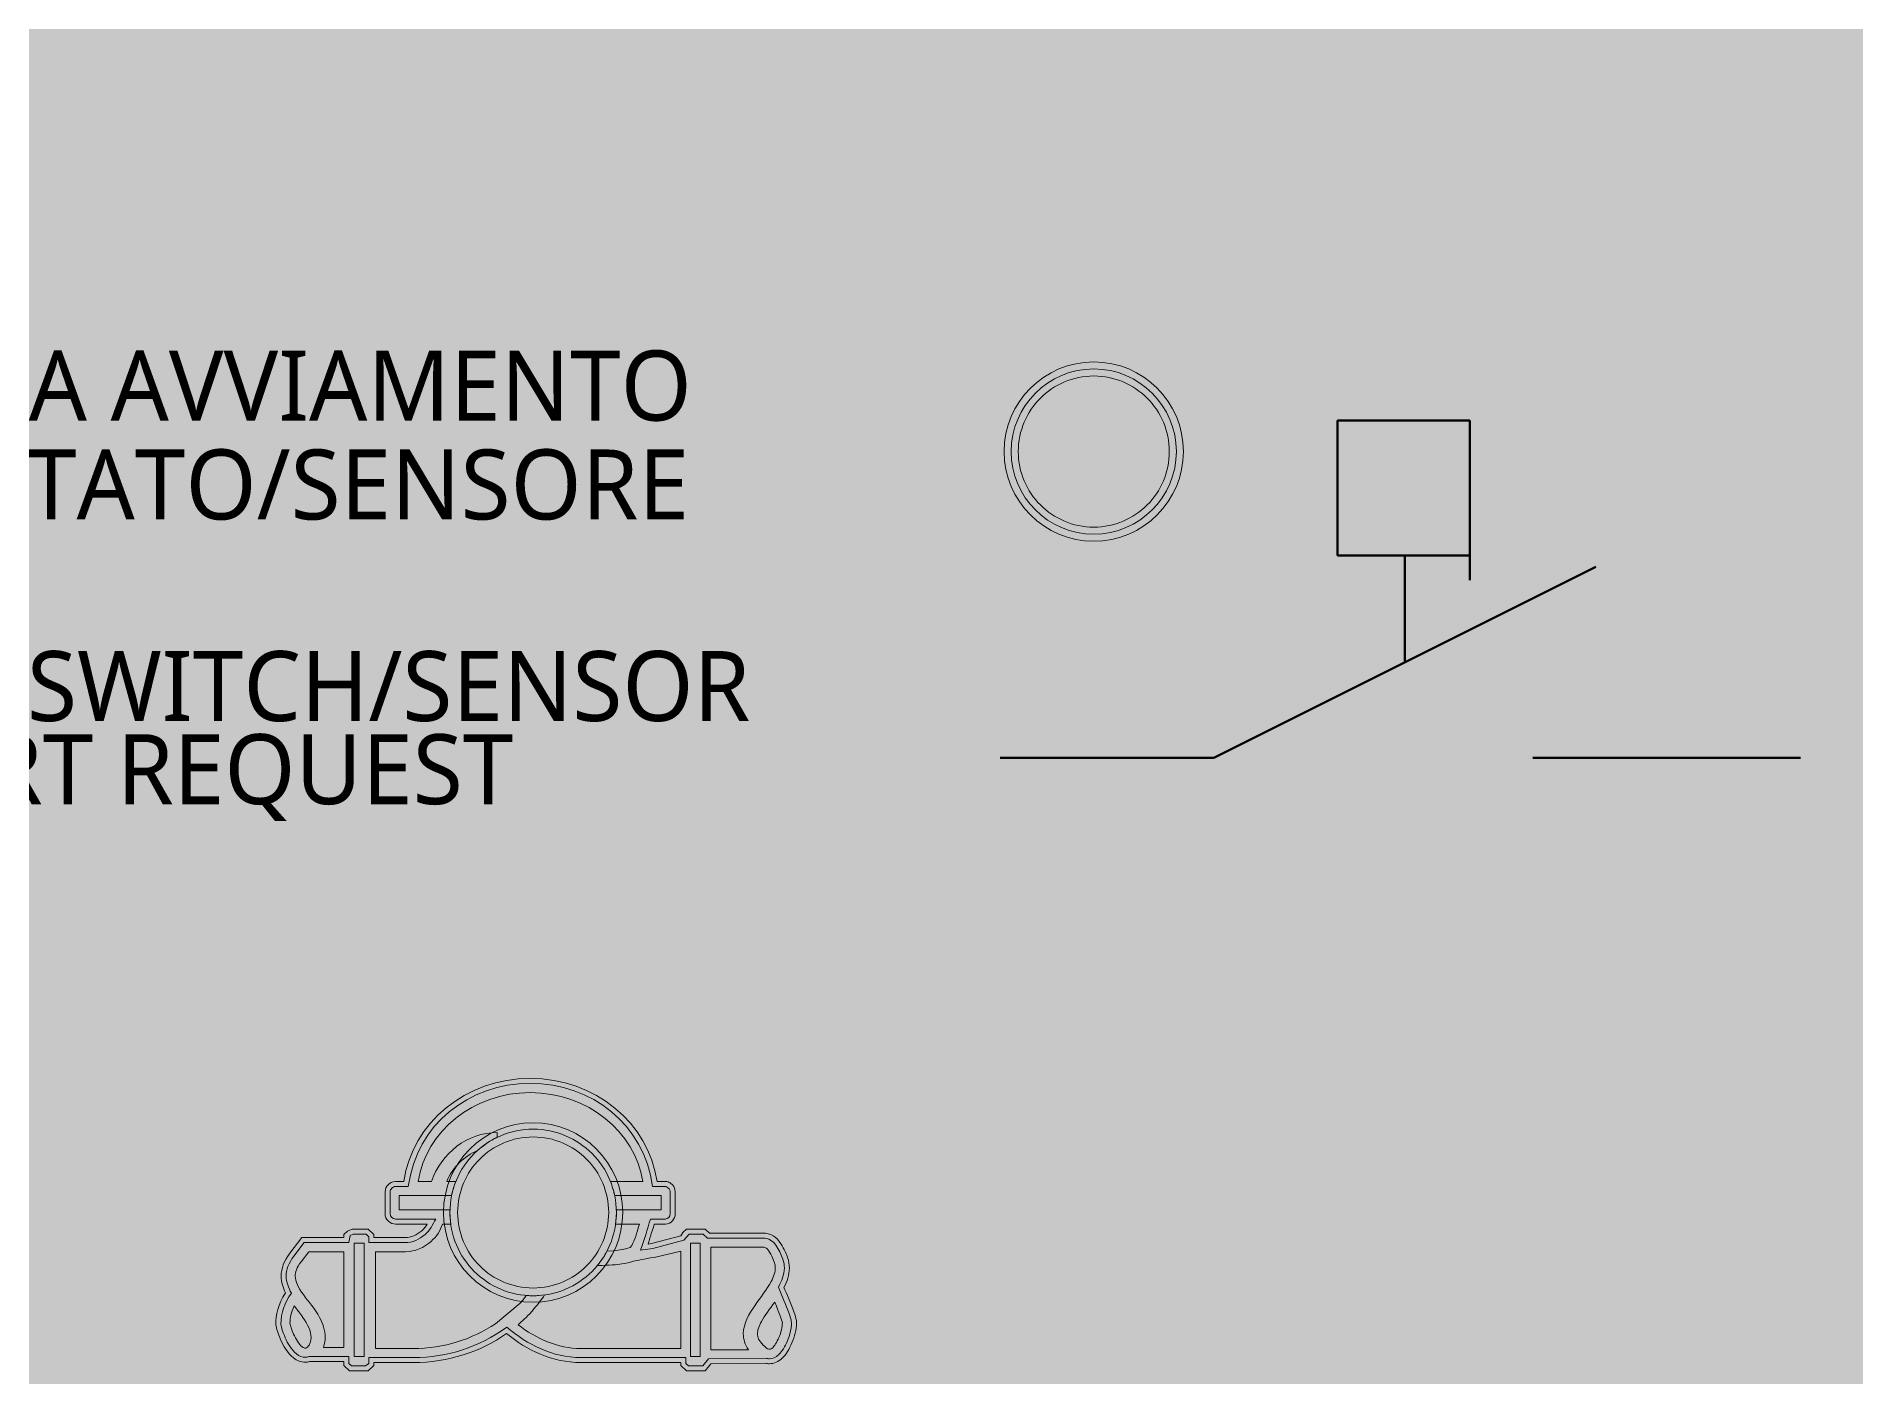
# Model space of a CAD drawing. Header units: millimetres. Extents: x 7 to 220, y 158 to 310.
# Drawn here: x 38.75 to 84.21, y 186.58 to 220.06 of the extents above; entities that cross this region are included whole.
import ezdxf

# ---------------------------------------------------------------- set-up
doc = ezdxf.new("R2010")
doc.units = ezdxf.units.MM
doc.header["$MEASUREMENT"] = 0
doc.layers.add('SI_Base new', color=7, linetype='Continuous', lineweight=0)

# ---------------------------------------------------------------- blocks, each defined once
blk = doc.blocks.new('Block_16')
at = {"layer": 'SI_Base new', "true_color": 0x1d1d1b, "transparency": 33554687}
h = blk.add_hatch(color=250, dxfattribs=at)
h.dxf.hatch_style = 2
edge = h.paths.add_edge_path()
edge.add_spline(control_points=[(67.056, 209.693), (67.056, 210.214), (66.845, 210.685), (66.503, 211.027), (66.161, 211.368), (65.69, 211.58), (65.169, 211.58), (64.647, 211.58), (64.177, 211.368), (63.835, 211.027), (63.493, 210.685), (63.282, 210.214), (63.282, 209.693), (63.282, 209.171), (63.493, 208.7), (63.835, 208.358), (64.177, 208.016), (64.647, 207.805), (65.169, 207.805), (65.69, 207.805), (66.161, 208.016), (66.503, 208.358), (66.845, 208.7), (67.056, 209.171), (67.056, 209.693), (67.056, 209.693), (67.056, 209.693), (67.056, 209.693)], knot_values=[0, 0, 0, 0, 1, 1, 1, 2, 2, 2, 3, 3, 3, 4, 4, 4, 5, 5, 5, 6, 6, 6, 7, 7, 7, 8, 8, 8, 9, 9, 9, 9], degree=3, periodic=0)
edge = h.paths.add_edge_path()
edge.add_spline(control_points=[(67.409, 209.693), (67.408, 208.456), (66.406, 207.453), (65.169, 207.453), (63.932, 207.453), (62.93, 208.456), (62.929, 209.693), (62.93, 210.929), (63.932, 211.932), (65.169, 211.932), (66.406, 211.932), (67.408, 210.929), (67.409, 209.693), (67.409, 209.693), (67.409, 209.693), (67.409, 209.693)], knot_values=[0, 0, 0, 0, 1, 1, 1, 2, 2, 2, 3, 3, 3, 4, 4, 4, 5, 5, 5, 5], degree=3, periodic=0)
at = {"layer": 'SI_Base new', "true_color": 0x3abff0, "transparency": 33554687}
h = blk.add_hatch(color=133, dxfattribs=at)
h.dxf.hatch_style = 2
edge = h.paths.add_edge_path()
edge.add_spline(control_points=[(67.232, 209.693), (67.232, 208.553), (66.308, 207.629), (65.169, 207.629), (64.029, 207.629), (63.106, 208.553), (63.106, 209.693), (63.106, 210.832), (64.029, 211.756), (65.169, 211.756), (66.308, 211.756), (67.232, 210.832), (67.232, 209.693), (67.232, 209.693), (67.232, 209.693), (67.232, 209.693)], knot_values=[0, 0, 0, 0, 1, 1, 1, 2, 2, 2, 3, 3, 3, 4, 4, 4, 5, 5, 5, 5], degree=3, periodic=0)
at = {"layer": 'SI_Base new'}
for points, knots in [([(67.409, 209.693), (67.408, 208.456), (66.406, 207.453), (65.169, 207.453), (63.932, 207.453), (62.93, 208.456), (62.929, 209.693), (62.93, 210.929), (63.932, 211.932), (65.169, 211.932), (66.406, 211.932), (67.408, 210.929), (67.409, 209.693), (67.409, 209.693), (67.409, 209.693), (67.409, 209.693)], [0, 0, 0, 0, 1, 1, 1, 2, 2, 2, 3, 3, 3, 4, 4, 4, 5, 5, 5, 5]), ([(67.232, 209.693), (67.232, 208.553), (66.308, 207.629), (65.169, 207.629), (64.029, 207.629), (63.106, 208.553), (63.106, 209.693), (63.106, 210.832), (64.029, 211.756), (65.169, 211.756), (66.308, 211.756), (67.232, 210.832), (67.232, 209.693), (67.232, 209.693), (67.232, 209.693), (67.232, 209.693)], [0, 0, 0, 0, 1, 1, 1, 2, 2, 2, 3, 3, 3, 4, 4, 4, 5, 5, 5, 5]), ([(67.056, 209.693), (67.056, 210.214), (66.845, 210.685), (66.503, 211.027), (66.161, 211.368), (65.69, 211.58), (65.169, 211.58), (64.647, 211.58), (64.177, 211.368), (63.835, 211.027), (63.493, 210.685), (63.282, 210.214), (63.282, 209.693), (63.282, 209.171), (63.493, 208.7), (63.835, 208.358), (64.177, 208.016), (64.647, 207.805), (65.169, 207.805), (65.69, 207.805), (66.161, 208.016), (66.503, 208.358), (66.845, 208.7), (67.056, 209.171), (67.056, 209.693), (67.056, 209.693), (67.056, 209.693), (67.056, 209.693)], [0, 0, 0, 0, 1, 1, 1, 2, 2, 2, 3, 3, 3, 4, 4, 4, 5, 5, 5, 6, 6, 6, 7, 7, 7, 8, 8, 8, 9, 9, 9, 9])]:
    blk.add_open_spline(points, degree=3, knots=knots, dxfattribs=at)
blk = doc.blocks.new('Block_18')
at = {"layer": 'SI_Base new', "true_color": 0x1d1d1b, "transparency": 33554687}
h = blk.add_hatch(color=250, dxfattribs=at)
h.dxf.hatch_style = 2
edge = h.paths.add_edge_path()
edge.add_spline(control_points=[(55.603, 187.256), (55.603, 187.256), (56.542, 187.256), (56.542, 187.256), (56.454, 187.381), (56.41, 187.518), (56.411, 187.653), (56.415, 187.918), (56.551, 188.141), (56.695, 188.353), (56.841, 188.565), (57.005, 188.77), (57.106, 188.959), (57.173, 189.085), (57.21, 189.2), (57.21, 189.3), (57.209, 189.344), (57.203, 189.385), (57.189, 189.429), (57.136, 189.57), (57.061, 189.737), (56.988, 189.789), (56.988, 189.789), (56.925, 189.819), (56.925, 189.819), (56.925, 189.819), (55.603, 189.817), (55.603, 189.817), (55.603, 189.817), (55.603, 187.256), (55.603, 187.256), (55.603, 187.256), (55.603, 187.256), (55.603, 187.256)], knot_values=[0, 0, 0, 0, 1, 1, 1, 2, 2, 2, 3, 3, 3, 4, 4, 4, 5, 5, 5, 6, 6, 6, 7, 7, 7, 8, 8, 8, 9, 9, 9, 10, 10, 10, 11, 11, 11, 11], degree=3, periodic=0)
edge = h.paths.add_edge_path()
edge.add_spline(control_points=[(56.967, 186.918), (56.967, 186.918), (55.603, 186.904), (55.603, 186.904), (55.603, 186.904), (55.46, 186.726), (55.46, 186.726), (55.46, 186.726), (55.392, 186.726), (55.392, 186.726), (55.392, 186.726), (54.99, 186.726), (54.99, 186.726), (54.99, 186.726), (54.848, 186.858), (54.848, 186.858), (54.848, 186.858), (54.848, 186.937), (54.848, 186.937), (54.848, 186.937), (52.346, 186.935), (52.346, 186.935), (51.655, 186.937), (50.99, 187.246), (50.497, 187.659), (49.841, 187.205), (49.041, 186.935), (48.162, 186.935), (48.162, 186.935), (47.183, 186.935), (47.183, 186.935), (47.183, 186.935), (47.183, 186.858), (47.183, 186.858), (47.183, 186.858), (47.04, 186.726), (47.04, 186.726), (47.04, 186.726), (46.971, 186.726), (46.971, 186.726), (46.971, 186.726), (46.57, 186.726), (46.57, 186.726), (46.57, 186.726), (46.427, 186.858), (46.427, 186.858), (46.427, 186.858), (46.428, 186.958), (46.428, 186.958), (46.428, 186.958), (45.575, 186.958), (45.575, 186.958), (45.541, 186.948), (45.505, 186.943), (45.468, 186.943), (45.364, 186.943), (45.261, 186.982), (45.17, 187.05), (45.013, 187.184), (44.918, 187.353), (44.85, 187.505), (44.782, 187.66), (44.745, 187.792), (44.732, 187.874), (44.728, 188.128), (44.784, 188.389), (44.974, 188.678), (44.909, 188.802), (44.863, 188.941), (44.863, 189.096), (44.862, 189.282), (44.934, 189.477), (45.081, 189.666), (45.081, 189.666), (45.379, 190.057), (45.379, 190.057), (45.379, 190.057), (46.428, 190.057), (46.428, 190.057), (46.428, 190.057), (46.427, 190.135), (46.427, 190.135), (46.427, 190.135), (46.52, 190.22), (46.52, 190.22), (46.52, 190.22), (46.639, 190.266), (46.639, 190.266), (46.639, 190.266), (47.04, 190.266), (47.04, 190.266), (47.04, 190.266), (47.183, 190.135), (47.183, 190.135), (47.183, 190.135), (47.183, 190.057), (47.183, 190.057), (47.183, 190.057), (47.969, 190.057), (47.969, 190.057), (48.099, 190.056), (48.258, 190.122), (48.376, 190.227), (48.435, 190.278), (48.482, 190.337), (48.514, 190.396), (48.514, 190.396), (47.724, 190.396), (47.724, 190.396), (47.662, 190.396), (47.595, 190.417), (47.542, 190.465), (47.489, 190.513), (47.459, 190.586), (47.46, 190.653), (47.46, 190.653), (47.46, 191.2), (47.46, 191.2), (47.463, 191.28), (47.492, 191.328), (47.533, 191.374), (47.574, 191.418), (47.641, 191.458), (47.724, 191.458), (47.724, 191.458), (47.931, 191.458), (47.931, 191.458), (48.129, 192.929), (49.492, 194.033), (51.085, 194.033), (52.702, 194.033), (54.057, 192.915), (54.255, 191.458), (54.255, 191.458), (54.464, 191.458), (54.464, 191.458), (54.514, 191.457), (54.554, 191.441), (54.583, 191.423), (54.583, 191.423), (54.649, 191.363), (54.649, 191.363), (54.681, 191.32), (54.707, 191.279), (54.71, 191.2), (54.71, 191.2), (54.71, 190.653), (54.71, 190.653), (54.71, 190.518), (54.609, 190.399), (54.464, 190.396), (54.464, 190.396), (54.186, 190.396), (54.186, 190.396), (54.167, 190.327), (54.145, 190.263), (54.124, 190.199), (54.093, 190.098), (54.067, 189.998), (54.031, 189.896), (54.031, 189.896), (54.121, 189.91), (54.121, 189.91), (54.121, 189.91), (54.848, 190.101), (54.848, 190.101), (54.848, 190.101), (54.904, 190.187), (54.904, 190.187), (54.904, 190.187), (54.99, 190.266), (54.99, 190.266), (54.99, 190.266), (55.059, 190.266), (55.059, 190.266), (55.059, 190.266), (55.46, 190.266), (55.46, 190.266), (55.46, 190.266), (55.565, 190.17), (55.565, 190.17), (55.565, 190.17), (56.962, 190.17), (56.962, 190.17), (57.066, 190.155), (57.147, 190.115), (57.209, 190.064), (57.272, 190.014), (57.319, 189.954), (57.358, 189.893), (57.435, 189.773), (57.482, 189.646), (57.517, 189.559), (57.549, 189.469), (57.562, 189.383), (57.562, 189.3), (57.561, 189.122), (57.504, 188.96), (57.426, 188.81), (57.485, 188.671), (57.602, 188.397), (57.674, 188.202), (57.704, 188.116), (57.727, 188.056), (57.737, 187.989), (57.737, 187.989), (57.74, 187.926), (57.74, 187.926), (57.739, 187.755), (57.692, 187.583), (57.627, 187.428), (57.56, 187.272), (57.483, 187.14), (57.384, 187.046), (57.29, 186.959), (57.179, 186.905), (57.065, 186.906), (57.03, 186.906), (56.997, 186.91), (56.967, 186.918), (56.967, 186.918), (56.967, 186.918), (56.967, 186.918)], knot_values=[0, 0, 0, 0, 1, 1, 1, 2, 2, 2, 3, 3, 3, 4, 4, 4, 5, 5, 5, 6, 6, 6, 7, 7, 7, 8, 8, 8, 9, 9, 9, 10, 10, 10, 11, 11, 11, 12, 12, 12, 13, 13, 13, 14, 14, 14, 15, 15, 15, 16, 16, 16, 17, 17, 17, 18, 18, 18, 19, 19, 19, 20, 20, 20, 21, 21, 21, 22, 22, 22, 23, 23, 23, 24, 24, 24, 25, 25, 25, 26, 26, 26, 27, 27, 27, 28, 28, 28, 29, 29, 29, 30, 30, 30, 31, 31, 31, 32, 32, 32, 33, 33, 33, 34, 34, 34, 35, 35, 35, 36, 36, 36, 37, 37, 37, 38, 38, 38, 39, 39, 39, 40, 40, 40, 41, 41, 41, 42, 42, 42, 43, 43, 43, 44, 44, 44, 45, 45, 45, 46, 46, 46, 47, 47, 47, 48, 48, 48, 49, 49, 49, 50, 50, 50, 51, 51, 51, 52, 52, 52, 53, 53, 53, 54, 54, 54, 55, 55, 55, 56, 56, 56, 57, 57, 57, 58, 58, 58, 59, 59, 59, 60, 60, 60, 61, 61, 61, 62, 62, 62, 63, 63, 63, 64, 64, 64, 65, 65, 65, 66, 66, 66, 67, 67, 67, 68, 68, 68, 69, 69, 69, 70, 70, 70, 71, 71, 71, 72, 72, 72, 73, 73, 73, 74, 74, 74, 74], degree=3, periodic=0)
edge = h.paths.add_edge_path()
edge.add_spline(control_points=[(46.69, 189.915), (46.69, 189.915), (46.69, 187.086), (46.69, 187.086), (46.69, 187.086), (46.934, 187.086), (46.934, 187.086), (46.934, 187.086), (46.934, 189.915), (46.934, 189.915), (46.934, 189.915), (46.69, 189.915), (46.69, 189.915), (46.69, 189.915), (46.69, 189.915), (46.69, 189.915)], knot_values=[0, 0, 0, 0, 1, 1, 1, 2, 2, 2, 3, 3, 3, 4, 4, 4, 5, 5, 5, 5], degree=3, periodic=0)
edge = h.paths.add_edge_path()
edge.add_spline(control_points=[(55.091, 189.915), (55.091, 189.915), (55.091, 187.086), (55.091, 187.086), (55.091, 187.086), (55.334, 187.086), (55.334, 187.086), (55.334, 187.086), (55.334, 189.915), (55.334, 189.915), (55.334, 189.915), (55.091, 189.915), (55.091, 189.915), (55.091, 189.915), (55.091, 189.915), (55.091, 189.915)], knot_values=[0, 0, 0, 0, 1, 1, 1, 2, 2, 2, 3, 3, 3, 4, 4, 4, 5, 5, 5, 5], degree=3, periodic=0)
edge = h.paths.add_edge_path()
edge.add_spline(control_points=[(45.173, 187.648), (45.227, 187.523), (45.308, 187.394), (45.388, 187.327), (45.425, 187.301), (45.452, 187.296), (45.468, 187.296), (45.488, 187.297), (45.509, 187.304), (45.541, 187.341), (45.571, 187.377), (45.597, 187.435), (45.606, 187.501), (45.606, 187.501), (45.61, 187.561), (45.61, 187.561), (45.61, 187.727), (45.53, 187.889), (45.406, 188.065), (45.341, 188.158), (45.265, 188.251), (45.19, 188.349), (45.106, 188.184), (45.085, 188.051), (45.083, 187.914), (45.092, 187.869), (45.124, 187.758), (45.173, 187.648), (45.173, 187.648), (45.173, 187.648), (45.173, 187.648)], knot_values=[0, 0, 0, 0, 1, 1, 1, 2, 2, 2, 3, 3, 3, 4, 4, 4, 5, 5, 5, 6, 6, 6, 7, 7, 7, 8, 8, 8, 9, 9, 9, 10, 10, 10, 10], degree=3, periodic=0)
edge = h.paths.add_edge_path()
edge.add_spline(control_points=[(57.196, 188.448), (57.073, 188.275), (56.948, 188.113), (56.867, 187.965), (56.799, 187.844), (56.763, 187.737), (56.764, 187.653), (56.766, 187.563), (56.791, 187.484), (56.911, 187.37), (56.952, 187.332), (56.989, 187.299), (57.017, 187.28), (57.07, 187.259), (57.09, 187.257), (57.145, 187.306), (57.18, 187.335), (57.252, 187.443), (57.302, 187.564), (57.353, 187.686), (57.388, 187.826), (57.387, 187.926), (57.387, 187.926), (57.342, 188.08), (57.342, 188.08), (57.314, 188.156), (57.277, 188.25), (57.24, 188.342), (57.24, 188.342), (57.196, 188.448), (57.196, 188.448), (57.196, 188.448), (57.196, 188.448), (57.196, 188.448)], knot_values=[0, 0, 0, 0, 1, 1, 1, 2, 2, 2, 3, 3, 3, 4, 4, 4, 5, 5, 5, 6, 6, 6, 7, 7, 7, 8, 8, 8, 9, 9, 9, 10, 10, 10, 11, 11, 11, 11], degree=3, periodic=0)
edge = h.paths.add_edge_path()
edge.add_spline(control_points=[(47.813, 191.105), (47.813, 191.105), (47.813, 190.749), (47.813, 190.749), (47.813, 190.749), (49.081, 190.749), (49.081, 190.749), (49.081, 190.749), (49.08, 190.685), (49.08, 190.685), (49.08, 190.587), (49.086, 190.491), (49.099, 190.396), (49.099, 190.396), (48.892, 190.396), (48.892, 190.396), (48.846, 190.225), (48.74, 190.077), (48.609, 189.961), (48.433, 189.809), (48.208, 189.706), (47.969, 189.704), (47.969, 189.704), (47.218, 189.704), (47.218, 189.704), (47.218, 189.704), (47.218, 187.288), (47.218, 187.288), (47.218, 187.288), (48.162, 187.288), (48.162, 187.288), (48.936, 187.288), (49.635, 187.519), (50.22, 187.905), (50.22, 187.905), (50.835, 188.419), (50.835, 188.419), (50.835, 188.419), (50.909, 188.502), (50.909, 188.502), (50.909, 188.502), (50.988, 188.611), (50.988, 188.611), (51.045, 188.606), (51.102, 188.604), (51.16, 188.604), (51.257, 188.604), (51.353, 188.611), (51.447, 188.623), (51.368, 188.506), (51.281, 188.393), (51.187, 188.285), (51.187, 188.285), (51.131, 188.207), (51.131, 188.207), (50.984, 188.064), (50.886, 187.97), (50.783, 187.881), (51.216, 187.537), (51.792, 187.286), (52.346, 187.288), (52.346, 187.288), (54.848, 187.288), (54.848, 187.288), (54.848, 187.288), (54.848, 189.722), (54.848, 189.722), (54.848, 189.722), (54.183, 189.563), (54.183, 189.563), (53.922, 189.522), (53.778, 189.49), (53.67, 189.464), (53.564, 189.439), (53.486, 189.416), (53.375, 189.398), (53.242, 189.378), (53.078, 189.366), (52.763, 189.359), (52.855, 189.47), (52.936, 189.591), (53.003, 189.72), (53.003, 189.72), (53.156, 189.728), (53.156, 189.728), (53.36, 189.745), (53.412, 189.765), (53.587, 189.807), (53.692, 189.952), (53.722, 190.091), (53.788, 190.304), (53.788, 190.304), (53.817, 190.396), (53.817, 190.396), (53.817, 190.396), (53.22, 190.396), (53.22, 190.396), (53.233, 190.491), (53.24, 190.587), (53.24, 190.685), (53.24, 190.685), (53.239, 190.749), (53.239, 190.749), (53.239, 190.749), (54.357, 190.749), (54.357, 190.749), (54.357, 190.749), (54.357, 191.105), (54.357, 191.105), (54.357, 191.105), (53.197, 191.105), (53.197, 191.105), (53.172, 191.227), (53.137, 191.344), (53.091, 191.458), (53.091, 191.458), (53.899, 191.458), (53.899, 191.458), (53.707, 192.698), (52.523, 193.68), (51.085, 193.68), (49.67, 193.68), (48.478, 192.711), (48.287, 191.458), (48.287, 191.458), (48.622, 191.458), (48.622, 191.458), (48.865, 192.176), (49.515, 192.68), (50.263, 192.681), (50.263, 192.681), (50.262, 192.562), (50.262, 192.562), (50.081, 192.475), (49.914, 192.363), (49.767, 192.229), (49.432, 192.091), (49.153, 191.816), (48.999, 191.458), (48.999, 191.458), (49.228, 191.458), (49.228, 191.458), (49.183, 191.344), (49.147, 191.227), (49.122, 191.105), (49.122, 191.105), (47.813, 191.105), (47.813, 191.105), (47.813, 191.105), (47.813, 191.105), (47.813, 191.105)], knot_values=[0, 0, 0, 0, 1, 1, 1, 2, 2, 2, 3, 3, 3, 4, 4, 4, 5, 5, 5, 6, 6, 6, 7, 7, 7, 8, 8, 8, 9, 9, 9, 10, 10, 10, 11, 11, 11, 12, 12, 12, 13, 13, 13, 14, 14, 14, 15, 15, 15, 16, 16, 16, 17, 17, 17, 18, 18, 18, 19, 19, 19, 20, 20, 20, 21, 21, 21, 22, 22, 22, 23, 23, 23, 24, 24, 24, 25, 25, 25, 26, 26, 26, 27, 27, 27, 28, 28, 28, 29, 29, 29, 30, 30, 30, 31, 31, 31, 32, 32, 32, 33, 33, 33, 34, 34, 34, 35, 35, 35, 36, 36, 36, 37, 37, 37, 38, 38, 38, 39, 39, 39, 40, 40, 40, 41, 41, 41, 42, 42, 42, 43, 43, 43, 44, 44, 44, 45, 45, 45, 46, 46, 46, 47, 47, 47, 48, 48, 48, 49, 49, 49, 50, 50, 50, 50], degree=3, periodic=0)
edge = h.paths.add_edge_path()
edge.add_spline(control_points=[(46.428, 187.31), (46.428, 187.31), (46.428, 189.704), (46.428, 189.704), (46.428, 189.704), (45.554, 189.704), (45.554, 189.704), (45.554, 189.704), (45.361, 189.451), (45.361, 189.451), (45.248, 189.304), (45.216, 189.194), (45.215, 189.096), (45.214, 188.957), (45.292, 188.806), (45.418, 188.634), (45.542, 188.462), (45.705, 188.28), (45.825, 188.061), (45.903, 187.915), (45.962, 187.748), (45.962, 187.561), (45.962, 187.529), (45.96, 187.491), (45.956, 187.458), (45.949, 187.408), (45.937, 187.358), (45.92, 187.31), (45.92, 187.31), (46.428, 187.31), (46.428, 187.31), (46.428, 187.31), (46.428, 187.31), (46.428, 187.31)], knot_values=[0, 0, 0, 0, 1, 1, 1, 2, 2, 2, 3, 3, 3, 4, 4, 4, 5, 5, 5, 6, 6, 6, 7, 7, 7, 8, 8, 8, 9, 9, 9, 10, 10, 10, 11, 11, 11, 11], degree=3, periodic=0)
h = blk.add_hatch(color=250, dxfattribs=at)
h.dxf.hatch_style = 2
edge = h.paths.add_edge_path()
edge.add_spline(control_points=[(53.047, 190.684), (53.046, 191.206), (52.836, 191.677), (52.494, 192.019), (52.152, 192.36), (51.681, 192.571), (51.16, 192.571), (50.638, 192.571), (50.167, 192.36), (49.826, 192.019), (49.484, 191.677), (49.273, 191.206), (49.273, 190.684), (49.273, 190.163), (49.484, 189.692), (49.826, 189.35), (50.167, 189.008), (50.638, 188.797), (51.16, 188.797), (51.681, 188.797), (52.152, 189.008), (52.494, 189.35), (52.836, 189.692), (53.046, 190.163), (53.047, 190.684), (53.047, 190.684), (53.047, 190.684), (53.047, 190.684)], knot_values=[0, 0, 0, 0, 1, 1, 1, 2, 2, 2, 3, 3, 3, 4, 4, 4, 5, 5, 5, 6, 6, 6, 7, 7, 7, 8, 8, 8, 9, 9, 9, 9], degree=3, periodic=0)
edge = h.paths.add_edge_path()
edge.add_spline(control_points=[(53.399, 190.684), (53.399, 189.447), (52.397, 188.444), (51.16, 188.444), (49.922, 188.444), (48.92, 189.447), (48.92, 190.684), (48.92, 191.921), (49.922, 192.924), (51.16, 192.924), (52.397, 192.924), (53.399, 191.921), (53.399, 190.684), (53.399, 190.684), (53.399, 190.684), (53.399, 190.684)], knot_values=[0, 0, 0, 0, 1, 1, 1, 2, 2, 2, 3, 3, 3, 4, 4, 4, 5, 5, 5, 5], degree=3, periodic=0)
at = {"layer": 'SI_Base new', "true_color": 0x3abff0, "transparency": 33554687}
h = blk.add_hatch(color=133, dxfattribs=at)
h.dxf.hatch_style = 2
edge = h.paths.add_edge_path()
edge.add_spline(control_points=[(53.047, 190.684), (53.046, 191.206), (52.836, 191.677), (52.494, 192.019), (52.152, 192.36), (51.681, 192.571), (51.16, 192.571), (50.638, 192.571), (50.167, 192.36), (49.826, 192.019), (49.484, 191.677), (49.273, 191.206), (49.273, 190.684), (49.273, 190.163), (49.484, 189.692), (49.826, 189.35), (50.167, 189.008), (50.638, 188.797), (51.16, 188.797), (51.681, 188.797), (52.152, 189.008), (52.494, 189.35), (52.836, 189.692), (53.046, 190.163), (53.047, 190.684), (53.047, 190.684), (53.047, 190.684), (53.047, 190.684)], knot_values=[0, 0, 0, 0, 1, 1, 1, 2, 2, 2, 3, 3, 3, 4, 4, 4, 5, 5, 5, 6, 6, 6, 7, 7, 7, 8, 8, 8, 9, 9, 9, 9], degree=3, periodic=0)
at = {"layer": 'SI_Base new'}
for points, knots in [([(56.967, 186.918), (56.967, 186.918), (55.603, 186.904), (55.603, 186.904), (55.603, 186.904), (55.46, 186.726), (55.46, 186.726), (55.46, 186.726), (55.392, 186.726), (55.392, 186.726), (55.392, 186.726), (54.99, 186.726), (54.99, 186.726), (54.99, 186.726), (54.848, 186.858), (54.848, 186.858), (54.848, 186.858), (54.848, 186.937), (54.848, 186.937), (54.848, 186.937), (52.346, 186.935), (52.346, 186.935), (51.655, 186.937), (50.99, 187.246), (50.497, 187.659), (49.841, 187.205), (49.041, 186.935), (48.162, 186.935), (48.162, 186.935), (47.183, 186.935), (47.183, 186.935), (47.183, 186.935), (47.183, 186.858), (47.183, 186.858), (47.183, 186.858), (47.04, 186.726), (47.04, 186.726), (47.04, 186.726), (46.971, 186.726), (46.971, 186.726), (46.971, 186.726), (46.57, 186.726), (46.57, 186.726), (46.57, 186.726), (46.427, 186.858), (46.427, 186.858), (46.427, 186.858), (46.428, 186.958), (46.428, 186.958), (46.428, 186.958), (45.575, 186.958), (45.575, 186.958), (45.541, 186.948), (45.505, 186.943), (45.468, 186.943), (45.364, 186.943), (45.261, 186.982), (45.17, 187.05), (45.013, 187.184), (44.918, 187.353), (44.85, 187.505), (44.782, 187.66), (44.745, 187.792), (44.732, 187.874), (44.728, 188.128), (44.784, 188.389), (44.974, 188.678), (44.909, 188.802), (44.863, 188.941), (44.863, 189.096), (44.862, 189.282), (44.934, 189.477), (45.081, 189.666), (45.081, 189.666), (45.379, 190.057), (45.379, 190.057), (45.379, 190.057), (46.428, 190.057), (46.428, 190.057), (46.428, 190.057), (46.427, 190.135), (46.427, 190.135), (46.427, 190.135), (46.52, 190.22), (46.52, 190.22), (46.52, 190.22), (46.639, 190.266), (46.639, 190.266), (46.639, 190.266), (47.04, 190.266), (47.04, 190.266), (47.04, 190.266), (47.183, 190.135), (47.183, 190.135), (47.183, 190.135), (47.183, 190.057), (47.183, 190.057), (47.183, 190.057), (47.969, 190.057), (47.969, 190.057), (48.099, 190.056), (48.258, 190.122), (48.376, 190.227), (48.435, 190.278), (48.482, 190.337), (48.514, 190.396), (48.514, 190.396), (47.724, 190.396), (47.724, 190.396), (47.662, 190.396), (47.595, 190.417), (47.542, 190.465), (47.489, 190.513), (47.459, 190.586), (47.46, 190.653), (47.46, 190.653), (47.46, 191.2), (47.46, 191.2), (47.463, 191.28), (47.492, 191.328), (47.533, 191.374), (47.574, 191.418), (47.641, 191.458), (47.724, 191.458), (47.724, 191.458), (47.931, 191.458), (47.931, 191.458), (48.129, 192.929), (49.492, 194.033), (51.085, 194.033), (52.702, 194.033), (54.057, 192.915), (54.255, 191.458), (54.255, 191.458), (54.464, 191.458), (54.464, 191.458), (54.514, 191.457), (54.554, 191.441), (54.583, 191.423), (54.583, 191.423), (54.649, 191.363), (54.649, 191.363), (54.681, 191.32), (54.707, 191.279), (54.71, 191.2), (54.71, 191.2), (54.71, 190.653), (54.71, 190.653), (54.71, 190.518), (54.609, 190.399), (54.464, 190.396), (54.464, 190.396), (54.186, 190.396), (54.186, 190.396), (54.167, 190.327), (54.145, 190.263), (54.124, 190.199), (54.093, 190.098), (54.067, 189.998), (54.031, 189.896), (54.031, 189.896), (54.121, 189.91), (54.121, 189.91), (54.121, 189.91), (54.848, 190.101), (54.848, 190.101), (54.848, 190.101), (54.904, 190.187), (54.904, 190.187), (54.904, 190.187), (54.99, 190.266), (54.99, 190.266), (54.99, 190.266), (55.059, 190.266), (55.059, 190.266), (55.059, 190.266), (55.46, 190.266), (55.46, 190.266), (55.46, 190.266), (55.565, 190.17), (55.565, 190.17), (55.565, 190.17), (56.962, 190.17), (56.962, 190.17), (57.066, 190.155), (57.147, 190.115), (57.209, 190.064), (57.272, 190.014), (57.319, 189.954), (57.358, 189.893), (57.435, 189.773), (57.482, 189.646), (57.517, 189.559), (57.549, 189.469), (57.562, 189.383), (57.562, 189.3), (57.561, 189.122), (57.504, 188.96), (57.426, 188.81), (57.485, 188.671), (57.602, 188.397), (57.674, 188.202), (57.704, 188.116), (57.727, 188.056), (57.737, 187.989), (57.737, 187.989), (57.74, 187.926), (57.74, 187.926), (57.739, 187.755), (57.692, 187.583), (57.627, 187.428), (57.56, 187.272), (57.483, 187.14), (57.384, 187.046), (57.29, 186.959), (57.179, 186.905), (57.065, 186.906), (57.03, 186.906), (56.997, 186.91), (56.967, 186.918), (56.967, 186.918), (56.967, 186.918), (56.967, 186.918)], [0, 0, 0, 0, 1, 1, 1, 2, 2, 2, 3, 3, 3, 4, 4, 4, 5, 5, 5, 6, 6, 6, 7, 7, 7, 8, 8, 8, 9, 9, 9, 10, 10, 10, 11, 11, 11, 12, 12, 12, 13, 13, 13, 14, 14, 14, 15, 15, 15, 16, 16, 16, 17, 17, 17, 18, 18, 18, 19, 19, 19, 20, 20, 20, 21, 21, 21, 22, 22, 22, 23, 23, 23, 24, 24, 24, 25, 25, 25, 26, 26, 26, 27, 27, 27, 28, 28, 28, 29, 29, 29, 30, 30, 30, 31, 31, 31, 32, 32, 32, 33, 33, 33, 34, 34, 34, 35, 35, 35, 36, 36, 36, 37, 37, 37, 38, 38, 38, 39, 39, 39, 40, 40, 40, 41, 41, 41, 42, 42, 42, 43, 43, 43, 44, 44, 44, 45, 45, 45, 46, 46, 46, 47, 47, 47, 48, 48, 48, 49, 49, 49, 50, 50, 50, 51, 51, 51, 52, 52, 52, 53, 53, 53, 54, 54, 54, 55, 55, 55, 56, 56, 56, 57, 57, 57, 58, 58, 58, 59, 59, 59, 60, 60, 60, 61, 61, 61, 62, 62, 62, 63, 63, 63, 64, 64, 64, 65, 65, 65, 66, 66, 66, 67, 67, 67, 68, 68, 68, 69, 69, 69, 70, 70, 70, 71, 71, 71, 72, 72, 72, 73, 73, 73, 74, 74, 74, 74]), ([(55.543, 187.028), (55.543, 187.028), (55.401, 186.851), (55.401, 186.851), (55.401, 186.851), (55.039, 186.851), (55.039, 186.851), (55.039, 186.851), (54.973, 186.913), (54.973, 186.913), (54.973, 186.913), (54.973, 187.062), (54.973, 187.062), (54.973, 187.062), (52.346, 187.06), (52.346, 187.06), (51.643, 187.062), (51.028, 187.378), (50.504, 187.817), (49.788, 187.32), (49.039, 187.06), (48.162, 187.06), (48.162, 187.06), (47.058, 187.06), (47.058, 187.06), (47.058, 187.06), (47.058, 186.913), (47.058, 186.913), (47.058, 186.913), (46.971, 186.851), (46.971, 186.851), (46.971, 186.851), (46.619, 186.851), (46.619, 186.851), (46.619, 186.851), (46.552, 186.913), (46.552, 186.913), (46.552, 186.913), (46.553, 187.083), (46.553, 187.083), (46.553, 187.083), (45.558, 187.083), (45.558, 187.083), (45.528, 187.074), (45.499, 187.068), (45.468, 187.068), (45.396, 187.068), (45.318, 187.095), (45.244, 187.151), (45.112, 187.266), (45.029, 187.413), (44.965, 187.556), (44.902, 187.698), (44.869, 187.815), (44.857, 187.885), (44.854, 188.194), (44.949, 188.414), (45.118, 188.67), (45.047, 188.807), (44.988, 188.937), (44.988, 189.096), (44.987, 189.249), (45.046, 189.417), (45.18, 189.589), (45.18, 189.589), (45.441, 189.932), (45.441, 189.932), (45.441, 189.932), (46.552, 189.932), (46.552, 189.932), (46.552, 189.932), (46.587, 190.112), (46.587, 190.112), (46.587, 190.112), (46.663, 190.141), (46.663, 190.141), (46.663, 190.141), (46.991, 190.141), (46.991, 190.141), (46.991, 190.141), (47.058, 190.08), (47.058, 190.08), (47.058, 190.08), (47.058, 189.932), (47.058, 189.932), (47.058, 189.932), (47.969, 189.932), (47.969, 189.932), (48.136, 189.93), (48.323, 190.012), (48.458, 190.133), (48.588, 190.245), (48.643, 190.372), (48.724, 190.521), (48.724, 190.521), (47.724, 190.521), (47.724, 190.521), (47.651, 190.521), (47.584, 190.576), (47.585, 190.652), (47.585, 190.652), (47.585, 191.198), (47.585, 191.198), (47.587, 191.241), (47.598, 191.259), (47.626, 191.29), (47.647, 191.313), (47.682, 191.333), (47.724, 191.333), (47.724, 191.333), (48.04, 191.333), (48.04, 191.333), (48.249, 192.881), (49.548, 193.908), (51.085, 193.908), (52.625, 193.908), (53.934, 192.885), (54.146, 191.333), (54.146, 191.333), (54.463, 191.333), (54.463, 191.333), (54.482, 191.332), (54.496, 191.328), (54.556, 191.279), (54.575, 191.252), (54.584, 191.237), (54.585, 191.198), (54.585, 191.198), (54.585, 190.653), (54.585, 190.653), (54.585, 190.579), (54.532, 190.522), (54.463, 190.521), (54.463, 190.521), (54.09, 190.521), (54.09, 190.521), (54.019, 190.258), (53.934, 189.997), (53.843, 189.739), (53.843, 189.739), (54.147, 189.788), (54.147, 189.788), (54.147, 189.788), (54.926, 189.992), (54.926, 189.992), (54.926, 189.992), (55.059, 190.141), (55.059, 190.141), (55.059, 190.141), (55.412, 190.141), (55.412, 190.141), (55.412, 190.141), (55.516, 190.045), (55.516, 190.045), (55.516, 190.045), (56.953, 190.045), (56.953, 190.045), (57.089, 190.023), (57.181, 189.938), (57.253, 189.826), (57.288, 189.771), (57.316, 189.715), (57.339, 189.663), (57.339, 189.663), (57.4, 189.515), (57.4, 189.515), (57.427, 189.439), (57.437, 189.37), (57.437, 189.3), (57.436, 189.123), (57.368, 188.969), (57.287, 188.815), (57.38, 188.598), (57.474, 188.381), (57.556, 188.16), (57.556, 188.16), (57.594, 188.051), (57.594, 188.051), (57.602, 188.023), (57.609, 187.997), (57.615, 187.921), (57.613, 187.773), (57.572, 187.621), (57.512, 187.477), (57.448, 187.328), (57.38, 187.214), (57.299, 187.138), (57.22, 187.065), (57.138, 187.03), (57.066, 187.031), (57.037, 187.031), (57.01, 187.036), (56.982, 187.043), (56.982, 187.043), (55.543, 187.028), (55.543, 187.028), (55.543, 187.028), (55.543, 187.028), (55.543, 187.028)], [0, 0, 0, 0, 1, 1, 1, 2, 2, 2, 3, 3, 3, 4, 4, 4, 5, 5, 5, 6, 6, 6, 7, 7, 7, 8, 8, 8, 9, 9, 9, 10, 10, 10, 11, 11, 11, 12, 12, 12, 13, 13, 13, 14, 14, 14, 15, 15, 15, 16, 16, 16, 17, 17, 17, 18, 18, 18, 19, 19, 19, 20, 20, 20, 21, 21, 21, 22, 22, 22, 23, 23, 23, 24, 24, 24, 25, 25, 25, 26, 26, 26, 27, 27, 27, 28, 28, 28, 29, 29, 29, 30, 30, 30, 31, 31, 31, 32, 32, 32, 33, 33, 33, 34, 34, 34, 35, 35, 35, 36, 36, 36, 37, 37, 37, 38, 38, 38, 39, 39, 39, 40, 40, 40, 41, 41, 41, 42, 42, 42, 43, 43, 43, 44, 44, 44, 45, 45, 45, 46, 46, 46, 47, 47, 47, 48, 48, 48, 49, 49, 49, 50, 50, 50, 51, 51, 51, 52, 52, 52, 53, 53, 53, 54, 54, 54, 55, 55, 55, 56, 56, 56, 57, 57, 57, 58, 58, 58, 59, 59, 59, 60, 60, 60, 61, 61, 61, 62, 62, 62, 63, 63, 63, 64, 64, 64, 65, 65, 65, 66, 66, 66, 66]), ([(47.813, 191.105), (47.813, 191.105), (47.813, 190.749), (47.813, 190.749), (47.813, 190.749), (49.081, 190.749), (49.081, 190.749), (49.081, 190.749), (49.08, 190.685), (49.08, 190.685), (49.08, 190.587), (49.086, 190.491), (49.099, 190.396), (49.099, 190.396), (48.892, 190.396), (48.892, 190.396), (48.846, 190.225), (48.74, 190.077), (48.609, 189.961), (48.433, 189.809), (48.208, 189.706), (47.969, 189.704), (47.969, 189.704), (47.218, 189.704), (47.218, 189.704), (47.218, 189.704), (47.218, 187.288), (47.218, 187.288), (47.218, 187.288), (48.162, 187.288), (48.162, 187.288), (48.936, 187.288), (49.635, 187.519), (50.22, 187.905), (50.22, 187.905), (50.835, 188.419), (50.835, 188.419), (50.835, 188.419), (50.909, 188.502), (50.909, 188.502), (50.909, 188.502), (50.988, 188.611), (50.988, 188.611), (51.045, 188.606), (51.102, 188.604), (51.16, 188.604), (51.257, 188.604), (51.353, 188.611), (51.447, 188.623), (51.368, 188.506), (51.281, 188.393), (51.187, 188.285), (51.187, 188.285), (51.131, 188.207), (51.131, 188.207), (50.984, 188.064), (50.886, 187.97), (50.783, 187.881), (51.216, 187.537), (51.792, 187.286), (52.346, 187.288), (52.346, 187.288), (54.848, 187.288), (54.848, 187.288), (54.848, 187.288), (54.848, 189.722), (54.848, 189.722), (54.848, 189.722), (54.183, 189.563), (54.183, 189.563), (53.922, 189.522), (53.778, 189.49), (53.67, 189.464), (53.564, 189.439), (53.486, 189.416), (53.375, 189.398), (53.242, 189.378), (53.078, 189.366), (52.763, 189.359), (52.855, 189.47), (52.936, 189.591), (53.003, 189.72), (53.003, 189.72), (53.156, 189.728), (53.156, 189.728), (53.36, 189.745), (53.412, 189.765), (53.587, 189.807), (53.692, 189.952), (53.722, 190.091), (53.788, 190.304), (53.788, 190.304), (53.817, 190.396), (53.817, 190.396), (53.817, 190.396), (53.22, 190.396), (53.22, 190.396), (53.233, 190.491), (53.24, 190.587), (53.24, 190.685), (53.24, 190.685), (53.239, 190.749), (53.239, 190.749), (53.239, 190.749), (54.357, 190.749), (54.357, 190.749), (54.357, 190.749), (54.357, 191.105), (54.357, 191.105), (54.357, 191.105), (53.197, 191.105), (53.197, 191.105), (53.172, 191.227), (53.137, 191.344), (53.091, 191.458), (53.091, 191.458), (53.899, 191.458), (53.899, 191.458), (53.707, 192.698), (52.523, 193.68), (51.085, 193.68), (49.67, 193.68), (48.478, 192.711), (48.287, 191.458), (48.287, 191.458), (48.622, 191.458), (48.622, 191.458), (48.865, 192.176), (49.515, 192.68), (50.263, 192.681), (50.263, 192.681), (50.262, 192.562), (50.262, 192.562), (50.081, 192.475), (49.914, 192.363), (49.767, 192.229), (49.432, 192.091), (49.153, 191.816), (48.999, 191.458), (48.999, 191.458), (49.228, 191.458), (49.228, 191.458), (49.183, 191.344), (49.147, 191.227), (49.122, 191.105), (49.122, 191.105), (47.813, 191.105), (47.813, 191.105), (47.813, 191.105), (47.813, 191.105), (47.813, 191.105)], [0, 0, 0, 0, 1, 1, 1, 2, 2, 2, 3, 3, 3, 4, 4, 4, 5, 5, 5, 6, 6, 6, 7, 7, 7, 8, 8, 8, 9, 9, 9, 10, 10, 10, 11, 11, 11, 12, 12, 12, 13, 13, 13, 14, 14, 14, 15, 15, 15, 16, 16, 16, 17, 17, 17, 18, 18, 18, 19, 19, 19, 20, 20, 20, 21, 21, 21, 22, 22, 22, 23, 23, 23, 24, 24, 24, 25, 25, 25, 26, 26, 26, 27, 27, 27, 28, 28, 28, 29, 29, 29, 30, 30, 30, 31, 31, 31, 32, 32, 32, 33, 33, 33, 34, 34, 34, 35, 35, 35, 36, 36, 36, 37, 37, 37, 38, 38, 38, 39, 39, 39, 40, 40, 40, 41, 41, 41, 42, 42, 42, 43, 43, 43, 44, 44, 44, 45, 45, 45, 46, 46, 46, 47, 47, 47, 48, 48, 48, 49, 49, 49, 50, 50, 50, 50]), ([(53.399, 190.684), (53.399, 189.447), (52.397, 188.444), (51.16, 188.444), (49.922, 188.444), (48.92, 189.447), (48.92, 190.684), (48.92, 191.921), (49.922, 192.924), (51.16, 192.924), (52.397, 192.924), (53.399, 191.921), (53.399, 190.684), (53.399, 190.684), (53.399, 190.684), (53.399, 190.684)], [0, 0, 0, 0, 1, 1, 1, 2, 2, 2, 3, 3, 3, 4, 4, 4, 5, 5, 5, 5]), ([(53.24, 190.685), (53.24, 191.26), (53.007, 191.778), (52.631, 192.156), (52.254, 192.532), (51.735, 192.765), (51.16, 192.765), (50.585, 192.765), (50.066, 192.532), (49.689, 192.156), (49.312, 191.778), (49.08, 191.26), (49.08, 190.685), (49.08, 190.109), (49.312, 189.59), (49.689, 189.213), (50.066, 188.836), (50.585, 188.604), (51.16, 188.604), (51.735, 188.604), (52.254, 188.836), (52.631, 189.213), (53.007, 189.59), (53.24, 190.109), (53.24, 190.685), (53.24, 190.685), (53.24, 190.685), (53.24, 190.685)], [0, 0, 0, 0, 1, 1, 1, 2, 2, 2, 3, 3, 3, 4, 4, 4, 5, 5, 5, 6, 6, 6, 7, 7, 7, 8, 8, 8, 9, 9, 9, 9]), ([(53.047, 190.684), (53.046, 191.206), (52.836, 191.677), (52.494, 192.019), (52.152, 192.36), (51.681, 192.571), (51.16, 192.571), (50.638, 192.571), (50.167, 192.36), (49.826, 192.019), (49.484, 191.677), (49.273, 191.206), (49.273, 190.684), (49.273, 190.163), (49.484, 189.692), (49.826, 189.35), (50.167, 189.008), (50.638, 188.797), (51.16, 188.797), (51.681, 188.797), (52.152, 189.008), (52.494, 189.35), (52.836, 189.692), (53.046, 190.163), (53.047, 190.684), (53.047, 190.684), (53.047, 190.684), (53.047, 190.684)], [0, 0, 0, 0, 1, 1, 1, 2, 2, 2, 3, 3, 3, 4, 4, 4, 5, 5, 5, 6, 6, 6, 7, 7, 7, 8, 8, 8, 9, 9, 9, 9]), ([(53.047, 190.684), (53.046, 191.206), (52.836, 191.677), (52.494, 192.019), (52.152, 192.36), (51.681, 192.571), (51.16, 192.571), (50.638, 192.571), (50.167, 192.36), (49.826, 192.019), (49.484, 191.677), (49.273, 191.206), (49.273, 190.684), (49.273, 190.163), (49.484, 189.692), (49.826, 189.35), (50.167, 189.008), (50.638, 188.797), (51.16, 188.797), (51.681, 188.797), (52.152, 189.008), (52.494, 189.35), (52.836, 189.692), (53.046, 190.163), (53.047, 190.684), (53.047, 190.684), (53.047, 190.684), (53.047, 190.684)], [0, 0, 0, 0, 1, 1, 1, 2, 2, 2, 3, 3, 3, 4, 4, 4, 5, 5, 5, 6, 6, 6, 7, 7, 7, 8, 8, 8, 9, 9, 9, 9]), ([(46.428, 187.31), (46.428, 187.31), (46.428, 189.704), (46.428, 189.704), (46.428, 189.704), (45.554, 189.704), (45.554, 189.704), (45.554, 189.704), (45.361, 189.451), (45.361, 189.451), (45.248, 189.304), (45.216, 189.194), (45.215, 189.096), (45.214, 188.957), (45.292, 188.806), (45.418, 188.634), (45.542, 188.462), (45.705, 188.28), (45.825, 188.061), (45.903, 187.915), (45.962, 187.748), (45.962, 187.561), (45.962, 187.529), (45.96, 187.491), (45.956, 187.458), (45.949, 187.408), (45.937, 187.358), (45.92, 187.31), (45.92, 187.31), (46.428, 187.31), (46.428, 187.31), (46.428, 187.31), (46.428, 187.31), (46.428, 187.31)], [0, 0, 0, 0, 1, 1, 1, 2, 2, 2, 3, 3, 3, 4, 4, 4, 5, 5, 5, 6, 6, 6, 7, 7, 7, 8, 8, 8, 9, 9, 9, 10, 10, 10, 11, 11, 11, 11]), ([(46.69, 189.915), (46.69, 189.915), (46.69, 187.086), (46.69, 187.086), (46.69, 187.086), (46.934, 187.086), (46.934, 187.086), (46.934, 187.086), (46.934, 189.915), (46.934, 189.915), (46.934, 189.915), (46.69, 189.915), (46.69, 189.915), (46.69, 189.915), (46.69, 189.915), (46.69, 189.915)], [0, 0, 0, 0, 1, 1, 1, 2, 2, 2, 3, 3, 3, 4, 4, 4, 5, 5, 5, 5]), ([(55.091, 189.915), (55.091, 189.915), (55.091, 187.086), (55.091, 187.086), (55.091, 187.086), (55.334, 187.086), (55.334, 187.086), (55.334, 187.086), (55.334, 189.915), (55.334, 189.915), (55.334, 189.915), (55.091, 189.915), (55.091, 189.915), (55.091, 189.915), (55.091, 189.915), (55.091, 189.915)], [0, 0, 0, 0, 1, 1, 1, 2, 2, 2, 3, 3, 3, 4, 4, 4, 5, 5, 5, 5]), ([(55.603, 187.256), (55.603, 187.256), (56.542, 187.256), (56.542, 187.256), (56.454, 187.381), (56.41, 187.518), (56.411, 187.653), (56.415, 187.918), (56.551, 188.141), (56.695, 188.353), (56.841, 188.565), (57.005, 188.77), (57.106, 188.959), (57.173, 189.085), (57.21, 189.2), (57.21, 189.3), (57.209, 189.344), (57.203, 189.385), (57.189, 189.429), (57.136, 189.57), (57.061, 189.737), (56.988, 189.789), (56.988, 189.789), (56.925, 189.819), (56.925, 189.819), (56.925, 189.819), (55.603, 189.817), (55.603, 189.817), (55.603, 189.817), (55.603, 187.256), (55.603, 187.256), (55.603, 187.256), (55.603, 187.256), (55.603, 187.256)], [0, 0, 0, 0, 1, 1, 1, 2, 2, 2, 3, 3, 3, 4, 4, 4, 5, 5, 5, 6, 6, 6, 7, 7, 7, 8, 8, 8, 9, 9, 9, 10, 10, 10, 11, 11, 11, 11]), ([(45.173, 187.648), (45.227, 187.523), (45.308, 187.394), (45.388, 187.327), (45.425, 187.301), (45.452, 187.296), (45.468, 187.296), (45.488, 187.297), (45.509, 187.304), (45.541, 187.341), (45.571, 187.377), (45.597, 187.435), (45.606, 187.501), (45.606, 187.501), (45.61, 187.561), (45.61, 187.561), (45.61, 187.727), (45.53, 187.889), (45.406, 188.065), (45.341, 188.158), (45.265, 188.251), (45.19, 188.349), (45.106, 188.184), (45.085, 188.051), (45.083, 187.914), (45.092, 187.869), (45.124, 187.758), (45.173, 187.648), (45.173, 187.648), (45.173, 187.648), (45.173, 187.648)], [0, 0, 0, 0, 1, 1, 1, 2, 2, 2, 3, 3, 3, 4, 4, 4, 5, 5, 5, 6, 6, 6, 7, 7, 7, 8, 8, 8, 9, 9, 9, 10, 10, 10, 10]), ([(57.196, 188.448), (57.073, 188.275), (56.948, 188.113), (56.867, 187.965), (56.799, 187.844), (56.763, 187.737), (56.764, 187.653), (56.766, 187.563), (56.791, 187.484), (56.911, 187.37), (56.952, 187.332), (56.989, 187.299), (57.017, 187.28), (57.07, 187.259), (57.09, 187.257), (57.145, 187.306), (57.18, 187.335), (57.252, 187.443), (57.302, 187.564), (57.353, 187.686), (57.388, 187.826), (57.387, 187.926), (57.387, 187.926), (57.342, 188.08), (57.342, 188.08), (57.314, 188.156), (57.277, 188.25), (57.24, 188.342), (57.24, 188.342), (57.196, 188.448), (57.196, 188.448), (57.196, 188.448), (57.196, 188.448), (57.196, 188.448)], [0, 0, 0, 0, 1, 1, 1, 2, 2, 2, 3, 3, 3, 4, 4, 4, 5, 5, 5, 6, 6, 6, 7, 7, 7, 8, 8, 8, 9, 9, 9, 10, 10, 10, 11, 11, 11, 11])]:
    blk.add_open_spline(points, degree=3, knots=knots, dxfattribs=at)
at = {"layer": 'SI_Base new', "color": 18, "lineweight": 15, "true_color": 0x000000}
for points, knots in [([(55.543, 187.028), (55.543, 187.028), (55.401, 186.851), (55.401, 186.851), (55.401, 186.851), (55.039, 186.851), (55.039, 186.851), (55.039, 186.851), (54.973, 186.913), (54.973, 186.913), (54.973, 186.913), (54.973, 187.062), (54.973, 187.062), (54.973, 187.062), (52.346, 187.06), (52.346, 187.06), (51.643, 187.062), (51.028, 187.378), (50.504, 187.817), (49.788, 187.32), (49.039, 187.06), (48.162, 187.06), (48.162, 187.06), (47.058, 187.06), (47.058, 187.06), (47.058, 187.06), (47.058, 186.913), (47.058, 186.913), (47.058, 186.913), (46.971, 186.851), (46.971, 186.851), (46.971, 186.851), (46.619, 186.851), (46.619, 186.851), (46.619, 186.851), (46.552, 186.913), (46.552, 186.913), (46.552, 186.913), (46.553, 187.083), (46.553, 187.083), (46.553, 187.083), (45.558, 187.083), (45.558, 187.083), (45.528, 187.074), (45.499, 187.068), (45.468, 187.068), (45.396, 187.068), (45.318, 187.095), (45.244, 187.151), (45.112, 187.266), (45.029, 187.413), (44.965, 187.556), (44.902, 187.698), (44.869, 187.815), (44.857, 187.885), (44.854, 188.194), (44.949, 188.414), (45.118, 188.67), (45.047, 188.807), (44.988, 188.937), (44.988, 189.096), (44.987, 189.249), (45.046, 189.417), (45.18, 189.589), (45.18, 189.589), (45.441, 189.932), (45.441, 189.932), (45.441, 189.932), (46.552, 189.932), (46.552, 189.932), (46.552, 189.932), (46.587, 190.112), (46.587, 190.112), (46.587, 190.112), (46.663, 190.141), (46.663, 190.141), (46.663, 190.141), (46.991, 190.141), (46.991, 190.141), (46.991, 190.141), (47.058, 190.08), (47.058, 190.08), (47.058, 190.08), (47.058, 189.932), (47.058, 189.932), (47.058, 189.932), (47.969, 189.932), (47.969, 189.932), (48.136, 189.93), (48.323, 190.012), (48.458, 190.133), (48.588, 190.245), (48.643, 190.372), (48.724, 190.521), (48.724, 190.521), (47.724, 190.521), (47.724, 190.521), (47.651, 190.521), (47.584, 190.576), (47.585, 190.652), (47.585, 190.652), (47.585, 191.198), (47.585, 191.198), (47.587, 191.241), (47.598, 191.259), (47.626, 191.29), (47.647, 191.313), (47.682, 191.333), (47.724, 191.333), (47.724, 191.333), (48.04, 191.333), (48.04, 191.333), (48.249, 192.881), (49.548, 193.908), (51.085, 193.908), (52.625, 193.908), (53.934, 192.885), (54.146, 191.333), (54.146, 191.333), (54.463, 191.333), (54.463, 191.333), (54.482, 191.332), (54.496, 191.328), (54.556, 191.279), (54.575, 191.252), (54.584, 191.237), (54.585, 191.198), (54.585, 191.198), (54.585, 190.653), (54.585, 190.653), (54.585, 190.579), (54.532, 190.522), (54.463, 190.521), (54.463, 190.521), (54.09, 190.521), (54.09, 190.521), (54.019, 190.258), (53.934, 189.997), (53.843, 189.739), (53.843, 189.739), (54.147, 189.788), (54.147, 189.788), (54.147, 189.788), (54.926, 189.992), (54.926, 189.992), (54.926, 189.992), (55.059, 190.141), (55.059, 190.141), (55.059, 190.141), (55.412, 190.141), (55.412, 190.141), (55.412, 190.141), (55.516, 190.045), (55.516, 190.045), (55.516, 190.045), (56.953, 190.045), (56.953, 190.045), (57.089, 190.023), (57.181, 189.938), (57.253, 189.826), (57.288, 189.771), (57.316, 189.715), (57.339, 189.663), (57.339, 189.663), (57.4, 189.515), (57.4, 189.515), (57.427, 189.439), (57.437, 189.37), (57.437, 189.3), (57.436, 189.123), (57.368, 188.969), (57.287, 188.815), (57.38, 188.598), (57.474, 188.381), (57.556, 188.16), (57.556, 188.16), (57.594, 188.051), (57.594, 188.051), (57.602, 188.023), (57.609, 187.997), (57.615, 187.921), (57.613, 187.773), (57.572, 187.621), (57.512, 187.477), (57.448, 187.328), (57.38, 187.214), (57.299, 187.138), (57.22, 187.065), (57.138, 187.03), (57.066, 187.031), (57.037, 187.031), (57.01, 187.036), (56.982, 187.043), (56.982, 187.043), (55.543, 187.028), (55.543, 187.028), (55.543, 187.028), (55.543, 187.028), (55.543, 187.028)], [0, 0, 0, 0, 1, 1, 1, 2, 2, 2, 3, 3, 3, 4, 4, 4, 5, 5, 5, 6, 6, 6, 7, 7, 7, 8, 8, 8, 9, 9, 9, 10, 10, 10, 11, 11, 11, 12, 12, 12, 13, 13, 13, 14, 14, 14, 15, 15, 15, 16, 16, 16, 17, 17, 17, 18, 18, 18, 19, 19, 19, 20, 20, 20, 21, 21, 21, 22, 22, 22, 23, 23, 23, 24, 24, 24, 25, 25, 25, 26, 26, 26, 27, 27, 27, 28, 28, 28, 29, 29, 29, 30, 30, 30, 31, 31, 31, 32, 32, 32, 33, 33, 33, 34, 34, 34, 35, 35, 35, 36, 36, 36, 37, 37, 37, 38, 38, 38, 39, 39, 39, 40, 40, 40, 41, 41, 41, 42, 42, 42, 43, 43, 43, 44, 44, 44, 45, 45, 45, 46, 46, 46, 47, 47, 47, 48, 48, 48, 49, 49, 49, 50, 50, 50, 51, 51, 51, 52, 52, 52, 53, 53, 53, 54, 54, 54, 55, 55, 55, 56, 56, 56, 57, 57, 57, 58, 58, 58, 59, 59, 59, 60, 60, 60, 61, 61, 61, 62, 62, 62, 63, 63, 63, 64, 64, 64, 65, 65, 65, 66, 66, 66, 66]), ([(53.24, 190.685), (53.24, 191.26), (53.007, 191.778), (52.631, 192.156), (52.254, 192.532), (51.735, 192.765), (51.16, 192.765), (50.585, 192.765), (50.066, 192.532), (49.689, 192.156), (49.312, 191.778), (49.08, 191.26), (49.08, 190.685), (49.08, 190.109), (49.312, 189.59), (49.689, 189.213), (50.066, 188.836), (50.585, 188.604), (51.16, 188.604), (51.735, 188.604), (52.254, 188.836), (52.631, 189.213), (53.007, 189.59), (53.24, 190.109), (53.24, 190.685), (53.24, 190.685), (53.24, 190.685), (53.24, 190.685)], [0, 0, 0, 0, 1, 1, 1, 2, 2, 2, 3, 3, 3, 4, 4, 4, 5, 5, 5, 6, 6, 6, 7, 7, 7, 8, 8, 8, 9, 9, 9, 9])]:
    blk.add_open_spline(points, degree=3, knots=knots, dxfattribs=at)
blk = doc.blocks.new('Block_20')
at = {"layer": 'SI_Base new', "color": 254, "lineweight": 53, "true_color": 0xe0e0e0}
for p, q in [((71.255, 207.097), (71.255, 210.468)), ((74.569, 210.467), (71.255, 210.467)), ((74.569, 206.479), (74.569, 210.467)), ((74.569, 207.097), (71.255, 207.097)), ((72.94, 204.456), (72.94, 207.097)), ((77.715, 206.816), (68.165, 202.041)), ((62.828, 202.041), (68.164, 202.041)), ((76.142, 202.041), (82.828, 202.041))]:
    blk.add_line(p, q, dxfattribs=at)

msp = doc.modelspace()

# ---------------------------------------------------------------- hatches: boundary and pattern name
at = {"layer": 'SI_Base new', "true_color": 0x1d252c, "transparency": 33554687}
h = msp.add_hatch(color=250, dxfattribs=at)
h.dxf.hatch_style = 2
edge = h.paths.add_edge_path()
edge.add_spline(control_points=[(215.166, 158.432), (215.166, 158.432), (12.166, 158.432), (12.166, 158.432), (9.405, 158.432), (7.166, 160.671), (7.166, 163.432), (7.166, 163.432), (7.166, 304.632), (7.166, 304.632), (7.166, 307.394), (9.405, 309.632), (12.166, 309.632), (12.166, 309.632), (215.166, 309.632), (215.166, 309.632), (217.928, 309.632), (220.166, 307.394), (220.166, 304.632), (220.166, 304.632), (220.166, 163.432), (220.166, 163.432), (220.166, 160.671), (217.928, 158.432), (215.166, 158.432)], knot_values=[0, 0, 0, 0, 1, 1, 1, 2, 2, 2, 3, 3, 3, 4, 4, 4, 5, 5, 5, 6, 6, 6, 7, 7, 7, 8, 8, 8, 8], degree=3, periodic=0)

# ---------------------------------------------------------------- linework, layer by layer
at = {"layer": 'SI_Base new'}
msp.add_open_spline([(215.166, 158.432), (215.166, 158.432), (12.166, 158.432), (12.166, 158.432), (9.405, 158.432), (7.166, 160.671), (7.166, 163.432), (7.166, 163.432), (7.166, 304.632), (7.166, 304.632), (7.166, 307.394), (9.405, 309.632), (12.166, 309.632), (12.166, 309.632), (215.166, 309.632), (215.166, 309.632), (217.928, 309.632), (220.166, 307.394), (220.166, 304.632), (220.166, 304.632), (220.166, 163.432), (220.166, 163.432), (220.166, 160.671), (217.928, 158.432), (215.166, 158.432)], degree=3, knots=[0, 0, 0, 0, 1, 1, 1, 2, 2, 2, 3, 3, 3, 4, 4, 4, 5, 5, 5, 6, 6, 6, 7, 7, 7, 8, 8, 8, 8], dxfattribs=at)

# ---------------------------------------------------------------- block references
for name in ['Block_16', 'Block_20', 'Block_18']:
    msp.add_blockref(name, (0, 0), dxfattribs=at)

# ---------------------------------------------------------------- texts
at = {"layer": 'SI_Base new', "char_height": 0.2, "attachment_point": 7}
for s, insert in [('\\C254;\\c14737632;\\FRoboto Regular|b0|i0|c1;\\H1.748367;\\W1.000000;RICHIESTA AVVIAMENTO ', (28.685, 210.441)), ('\\C254;\\c14737632;\\FRoboto Regular|b0|i0|c1;\\H1.748367;\\W1.000000;PRESSOSTATO/SENSORE', (28.895, 207.971)), ('\\C254;\\c14737632;\\FRoboto Regular|b0|i0|c1;\\H1.748367;\\W1.000000;PRESSURE SWITCH/SENSOR', (27.012, 202.936)), ('\\C254;\\c14737632;\\FRoboto Regular|b0|i0|c1;\\H1.748367;\\W1.000000;START REQUEST ', (33.514, 200.467))]:
    msp.add_mtext(s, dxfattribs=dict(at, insert=insert))

doc.saveas('drawing.dxf')
